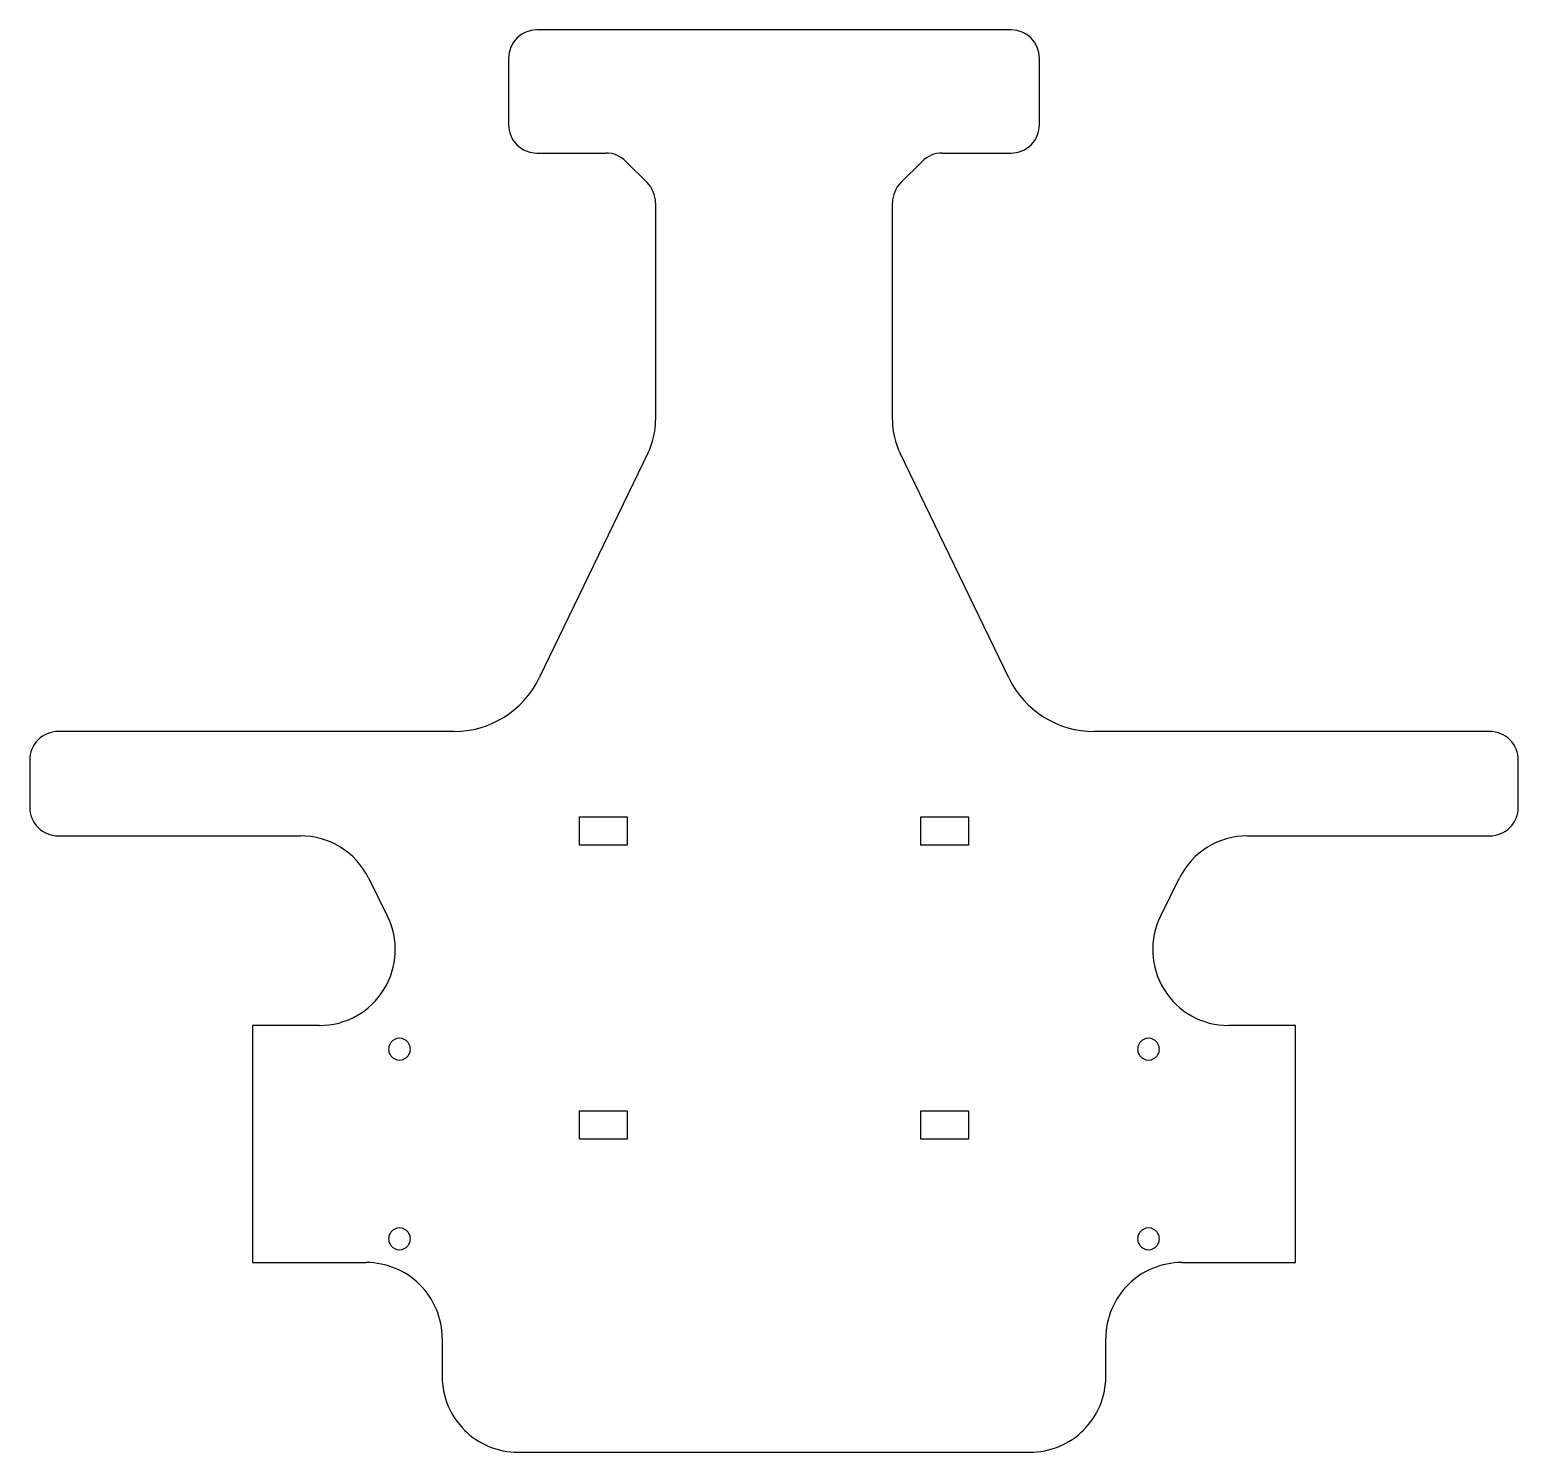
# Model space of a CAD drawing. Extents: x 0 to 157, y 0 to 150.
import ezdxf

# ---------------------------------------------------------------- set-up
doc = ezdxf.new("R2010")
doc.units = 0
doc.layers.add('Visible', color=7, linetype='CONTINUOUS')

msp = doc.modelspace()

# ---------------------------------------------------------------- linework, layer by layer
at = {"layer": 'Visible', "color": 7}
for points in [[(103.632292, 150.132293), (53.632292, 150.132293)], [(50.632292, 147.132294), (50.632292, 140.132295)], [(106.632291, 140.132295), (106.632291, 147.132294)], [(53.632292, 137.132293), (60.889654, 137.132293)], [(96.374933, 137.132293), (103.632292, 137.132293)], [(65.253614, 134.010974), (63.010972, 136.253614)], [(94.253615, 136.253614), (92.010972, 134.010974)], [(66.132293, 131.889653), (66.132293, 108.966082)], [(91.132293, 108.966082), (91.132293, 131.889653)], [(65.333566, 105.481594), (53.86345, 81.776686)], [(103.401136, 81.776686), (91.931017, 105.481594)], [(44.861857, 76.132296), (3.132292, 76.132296)], [(154.132292, 76.132296), (112.40273, 76.132296)], [(0.132292, 73.132294), (0.132292, 68.132296)], [(157.132294, 68.132296), (157.132294, 73.132294)], [(3.132292, 65.132294), (28.68802, 65.132294)], [(128.576566, 65.132294), (154.132292, 65.132294)], [(35.843439, 60.710003), (37.84344, 56.710003)], [(119.421146, 56.710003), (121.421148, 60.710003)], [(30.688022, 45.132294), (23.632293, 45.132294), (23.632293, 20.132294), (35.632293, 20.132294)], [(121.632293, 20.132294), (133.632293, 20.132294), (133.632293, 45.132294), (126.576565, 45.132294)], [(43.632293, 12.132294), (43.632293, 8.132294)], [(113.632293, 8.132294), (113.632293, 12.132294)], [(51.632293, 0.132294), (105.632293, 0.132294)]]:
    msp.add_lwpolyline(points, dxfattribs=at)
for points in [[(63.132294, 67.132295), (63.132294, 64.132296), (58.132293, 64.132296), (58.132293, 67.132295)], [(99.132293, 67.132295), (99.132293, 64.132296), (94.132293, 64.132296), (94.132293, 67.132295)], [(40.282292, 42.632294)], [(119.282293, 42.632294)], [(63.132294, 36.132296), (63.132294, 33.132294), (58.132293, 33.132294), (58.132293, 36.132296)], [(99.132293, 36.132296), (99.132293, 33.132294), (94.132293, 33.132294), (94.132293, 36.132296)], [(40.282292, 22.632294)], [(119.282293, 22.632294)]]:
    msp.add_lwpolyline(points, close=True, dxfattribs=at)
for points in [[(53.632292, 150.132293), (51.975438, 150.132293), (50.632293, 148.789148), (50.632292, 147.132294)], [(106.632291, 147.132294), (106.632291, 148.789148), (105.289146, 150.132293), (103.632292, 150.132293)], [(50.632292, 140.132295), (50.632292, 139.336645), (50.948362, 138.573583), (51.510971, 138.010973)], [(105.753613, 138.010973), (106.316222, 138.573583), (106.632292, 139.336645), (106.632291, 140.132295)], [(51.510971, 138.010973), (52.07358, 137.448364), (52.836642, 137.132293), (53.632292, 137.132293)], [(63.010974, 136.253614), (62.448365, 136.816223), (61.685303, 137.132293), (60.889654, 137.132293)], [(96.374933, 137.132293), (95.579284, 137.132292), (94.816223, 136.816222), (94.253615, 136.253614)], [(103.632292, 137.132293), (104.427942, 137.132293), (105.191004, 137.448364), (105.753613, 138.010973)], [(66.132293, 131.889653), (66.132293, 132.685303), (65.816222, 133.448365), (65.253612, 134.010974)], [(92.010972, 134.010974), (91.448363, 133.448365), (91.132293, 132.685303), (91.132293, 131.889653)], [(65.333566, 105.481594), (65.859234, 106.567973), (66.132293, 107.759207), (66.132293, 108.966082)], [(91.132293, 108.966082), (91.132293, 107.759207), (91.405351, 106.567973), (91.931017, 105.481594)], [(44.861857, 76.132296), (48.696402, 76.132295), (52.193272, 78.324985), (53.86345, 81.776686)], [(103.401136, 81.776686), (105.071314, 78.324985), (108.568184, 76.132295), (112.40273, 76.132296)], [(3.132292, 76.132296), (2.336642, 76.132296), (1.57358, 75.816225), (1.010971, 75.253616)], [(156.253614, 75.253616), (155.691004, 75.816226), (154.927942, 76.132296), (154.132292, 76.132296)], [(1.010971, 75.253616), (0.448362, 74.691006), (0.132291, 73.927944), (0.132292, 73.132294)], [(157.132294, 73.132294), (157.132294, 73.927944), (156.816224, 74.691006), (156.253614, 75.253616)], [(0.132292, 68.132296), (0.132291, 67.336646), (0.448362, 66.573584), (1.010971, 66.010974)], [(156.253614, 66.010974), (156.816224, 66.573583), (157.132294, 67.336646), (157.132294, 68.132296)], [(1.010971, 66.010974), (1.57358, 65.448365), (2.336642, 65.132294), (3.132292, 65.132294)], [(154.132292, 65.132294), (154.927942, 65.132293), (155.691004, 65.448364), (156.253614, 66.010974)], [(35.843439, 60.710003), (34.488302, 63.420275), (31.718197, 65.132294), (28.68802, 65.132294)], [(128.576566, 65.132294), (125.546389, 65.132294), (122.776284, 63.420275), (121.421148, 60.710003)], [(37.493227, 48.926446), (38.95088, 51.284978), (39.083391, 54.230096), (37.843437, 56.710003)], [(119.421146, 56.710003), (118.181192, 54.230096), (118.313704, 51.284977), (119.771357, 48.926445)], [(30.688022, 45.132294), (33.460642, 45.132295), (36.035574, 46.567914), (37.493227, 48.926446)], [(119.771357, 48.926445), (121.229011, 46.567913), (123.803943, 45.132294), (126.576565, 45.132294)], [(38.556974, 43.629143), (38.201001, 43.42347), (37.981899, 43.043412), (37.982293, 42.632294)], [(37.982293, 42.632294), (37.981899, 42.221176), (38.201001, 41.841118), (38.556974, 41.635445)], [(39.707611, 43.629143), (39.351638, 43.834816), (38.912947, 43.834816), (38.556974, 43.629143)], [(40.282292, 42.632294), (40.282687, 43.043412), (40.063584, 43.42347), (39.707611, 43.629143)], [(39.707611, 41.635445), (40.063584, 41.841118), (40.282687, 42.221176), (40.282292, 42.632294)], [(117.556975, 43.629143), (117.201002, 43.42347), (116.9819, 43.043412), (116.982294, 42.632294)], [(116.982294, 42.632294), (116.9819, 42.221176), (117.201002, 41.841118), (117.556975, 41.635445)], [(118.707612, 43.629143), (118.351639, 43.834816), (117.912948, 43.834816), (117.556975, 43.629143)], [(119.282293, 42.632294), (119.282687, 43.043412), (119.063585, 43.42347), (118.707612, 43.629143)], [(118.707612, 41.635445), (119.063585, 41.841118), (119.282687, 42.221176), (119.282293, 42.632294)], [(38.556974, 41.635445), (38.912947, 41.429772), (39.351638, 41.429772), (39.707611, 41.635445)], [(117.556975, 41.635445), (117.912948, 41.429772), (118.351639, 41.429772), (118.707612, 41.635445)], [(38.556974, 23.629143), (38.201001, 23.42347), (37.981899, 23.043412), (37.982293, 22.632294)], [(39.707611, 23.629143), (39.351638, 23.834816), (38.912947, 23.834816), (38.556974, 23.629143)], [(40.282292, 22.632294), (40.282687, 23.043412), (40.063584, 23.42347), (39.707611, 23.629143)], [(117.556975, 23.629143), (117.201002, 23.42347), (116.9819, 23.043412), (116.982294, 22.632294)], [(118.707612, 23.629143), (118.351639, 23.834816), (117.912948, 23.834816), (117.556975, 23.629143)], [(119.282293, 22.632294), (119.282687, 23.043412), (119.063585, 23.42347), (118.707612, 23.629143)], [(37.982293, 22.632294), (37.981899, 22.221176), (38.201001, 21.841119), (38.556974, 21.635446)], [(39.707611, 21.635446), (40.063584, 21.841119), (40.282687, 22.221176), (40.282292, 22.632294)], [(116.982294, 22.632294), (116.9819, 22.221176), (117.201002, 21.841119), (117.556975, 21.635446)], [(118.707612, 21.635446), (119.063585, 21.841119), (119.282687, 22.221176), (119.282293, 22.632294)], [(38.556974, 21.635446), (38.912947, 21.429773), (39.351638, 21.429773), (39.707611, 21.635446)], [(117.556975, 21.635446), (117.912948, 21.429773), (118.351639, 21.429773), (118.707612, 21.635446)], [(41.289147, 17.789148), (39.788856, 19.289439), (37.754025, 20.132294), (35.632293, 20.132294)], [(121.632293, 20.132294), (119.510561, 20.132294), (117.47573, 19.289439), (115.975439, 17.789148)], [(43.632293, 12.132294), (43.632293, 14.254026), (42.789438, 16.288857), (41.289147, 17.789148)], [(115.975439, 17.789148), (114.475148, 16.288857), (113.632293, 14.254026), (113.632293, 12.132294)], [(43.632293, 8.132294), (43.632293, 6.010562), (44.475148, 3.975731), (45.975439, 2.47544)], [(111.289148, 2.47544), (112.789439, 3.975731), (113.632293, 6.010562), (113.632293, 8.132294)], [(45.975439, 2.47544), (47.47573, 0.975149), (49.510561, 0.132294), (51.632293, 0.132294)], [(105.632293, 0.132294), (107.754025, 0.132294), (109.788857, 0.975149), (111.289148, 2.47544)]]:
    msp.add_open_spline(points, degree=3, dxfattribs=at)

doc.saveas('drawing.dxf')
